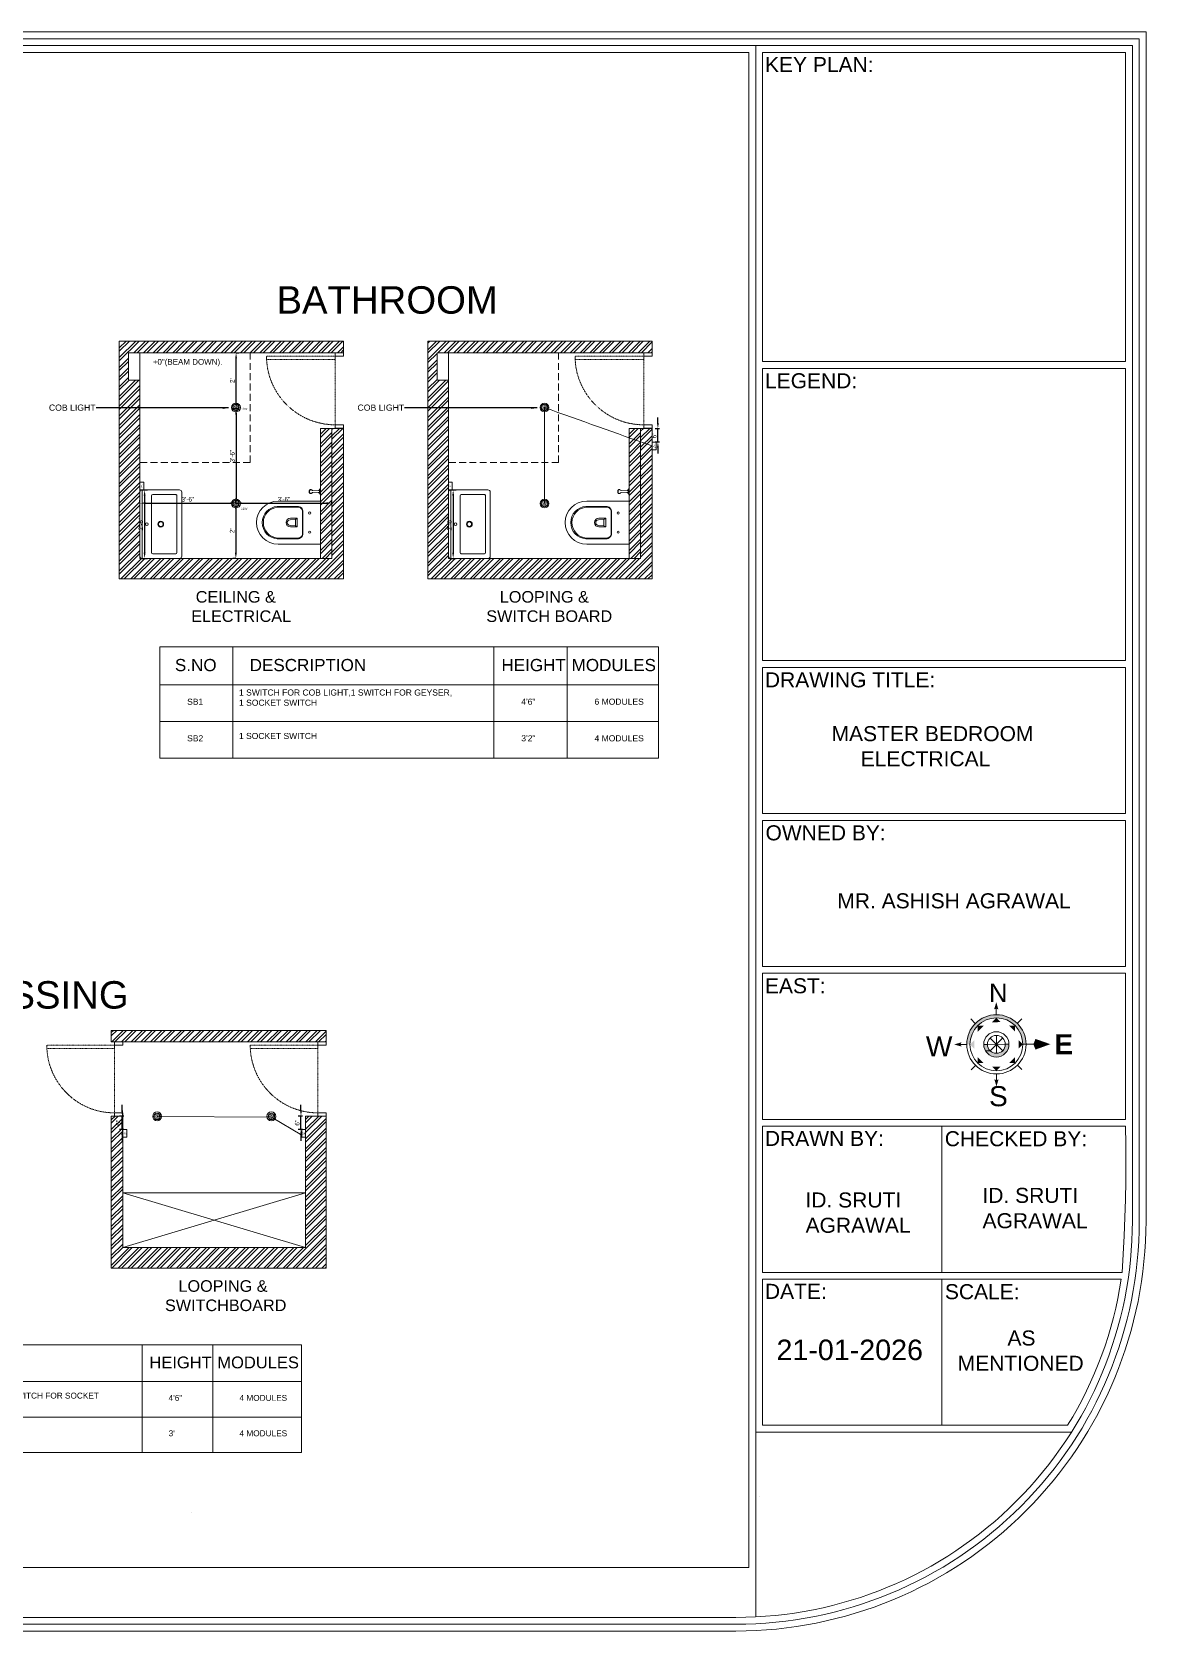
# Model space of a CAD drawing. Header units: inches. Extents: x 213 to 17763, y -4830 to 1802.
# Drawn here: x 4368 to 4856, y -1405 to -706 of the extents above; entities that cross this region are included whole.
import ezdxf

# ---------------------------------------------------------------- set-up
doc = ezdxf.new("R2010")
doc.units = ezdxf.units.IN
doc.header["$MEASUREMENT"] = 0
for name, pattern in [('ACAD_ISO02W100', [15, 12, -3]), ('AUDIT_D_060311083008-3', [0]), ('Center23.23', [1.798, 1, -0.043, 0.712, -0.043]), ('DASHED2', [0.375, 0.25, -0.125]), ('HIDDEN', [0.375, 0.25, -0.125])]:
    doc.linetypes.add(name, pattern=pattern)
for name, color, linetype in [('.', 30, 'Continuous'), ('A-DOOR', 251, 'AUDIT_D_060311083008-3'), ('A-Door-Frame', 1, 'Continuous'), ('A-Door-Swing', 8, 'HIDDEN'), ('PDF2_0', 7, 'Continuous'), ('PDF2_MK. FURNITURE', 7, 'Continuous'), ('PDF2_MK. HATCH', 7, 'Continuous'), ('PDF2_Text', 1, 'Continuous'), ('PDF3_Text', 1, 'Continuous'), ('zas_Inferred_dashed_lines', 7, 'Continuous')]:
    doc.layers.add(name, color=color, linetype=linetype)
doc.layers.add('A- FURNITURE', color=8, linetype='Continuous', lineweight=9)
doc.layers.add('ROD', color=7, linetype='Continuous', lineweight=9)
doc.layers.add('PDF2_MK. KITCHEN ESSENTAILS', color=7, linetype='Continuous', true_color=0x767676)
doc.layers.add('PDF3_0', color=7, linetype='Continuous', true_color=0x929498)
doc.styles.add('_mm text style', font='arial.ttf')
doc.styles.add('PDF Arial', font='arial.ttf')
doc.styles.get("Standard").update_dxf_attribs({"font": 'arial.ttf'})
doc.dimstyles.new('ISO-25', dxfattribs={"dimtxt": 4.5, "dimasz": 2.5, "dimexe": 1.25, "dimexo": 0.625, "dimtad": 1, "dimdec": 0, "dimlunit": 4, "dimtxsty": 'Standard', "dimcen": 2.5, "dimadec": 0, "dimazin": 0, "dimtfac": 1, "dimtdec": 0, "dimtmove": 0, "dimatfit": 3, "dimfxl": 1, "dimarcsym": 0})
pattern_1 = [(45, (-1535.799, -4329.7677), (-2.1213203, 2.1213203), []), (45, (-1534.3847, -4329.7677), (-2.1213203, 2.1213203), [])]

# ---------------------------------------------------------------- blocks, each defined once
blk = doc.blocks.new('*U34')
at = {"layer": 'A-Door-Frame', "lineweight": 5}
for p, q in [((0, -100), (0, 0)), ((900, -100), (900, 0))]:
    blk.add_line(p, q, dxfattribs=at)
for points in [[(0, -100), (40, -100), (40, 0), (0, 0)], [(900, -100), (860, -100), (860, 0), (900, 0)]]:
    blk.add_lwpolyline(points, dxfattribs=at)
at = {"layer": 'A-Door-Swing', "linetype": 'DASHED2', "lineweight": 5}
blk.add_line((47, 0), (867, 0), dxfattribs=at)
blk.add_lwpolyline([(40, 0), (40, 820), (80, 820), (80, 0)], close=True, dxfattribs=at)
blk.add_arc((40, 0), 820, 360, 90, dxfattribs=at)
blk = doc.blocks.new('*D624')
at = {"color": 0, "linetype": 'ACAD_ISO02W100', "lineweight": -2, "transparency": 16777216}
for p, q in [((4455.79, -870.28), (4459.04, -870.28)), ((4457.79, -911.85), (4459.04, -911.85))]:
    blk.add_line(p, q, dxfattribs=at)
at = {"color": 0, "linetype": 'AUDIT_D_060311083008-3', "lineweight": -2, "transparency": 16777216}
blk.add_line((4457.79, -872.78), (4457.79, -909.35), dxfattribs=at)
at = {"color": 0, "transparency": 16777216}
for points in [[(4457.38, -872.78), (4458.21, -872.78), (4457.79, -870.28)], [(4457.38, -909.35), (4458.21, -909.35), (4457.79, -911.85)]]:
    blk.add_solid(points, dxfattribs=at)
at = {"layer": 'Defpoints', "color": 0, "transparency": 16777216}
for p in [(4453.73, -870.28), (4457.73, -911.85), (4457.79, -911.85)]:
    blk.add_point(p, dxfattribs=at)
at = {"color": 0, "lineweight": 5, "transparency": 16777216, "insert": (4456.15, -891.07), "char_height": 2, "attachment_point": 5, "rotation": 90}
blk.add_mtext('3\'-6"', dxfattribs=at)
blk = doc.blocks.new('*D622')
at = {"color": 0, "linetype": 'ACAD_ISO02W100', "lineweight": -2, "transparency": 16777216}
for p, q in [((4415.7, -911.65), (4415.7, -910.4)), ((4457.73, -911.65), (4457.73, -910.4))]:
    blk.add_line(p, q, dxfattribs=at)
at = {"color": 0, "linetype": 'AUDIT_D_060311083008-3', "lineweight": -2, "transparency": 16777216}
blk.add_line((4418.2, -911.65), (4455.23, -911.65), dxfattribs=at)
at = {"color": 0, "transparency": 16777216}
for points in [[(4418.2, -911.23), (4418.2, -912.06), (4415.7, -911.65)], [(4455.23, -911.23), (4455.23, -912.06), (4457.73, -911.65)]]:
    blk.add_solid(points, dxfattribs=at)
at = {"layer": 'Defpoints', "color": 0, "transparency": 16777216}
for p in [(4415.7, -911.65), (4457.73, -911.65), (4457.73, -911.85)]:
    blk.add_point(p, dxfattribs=at)
at = {"color": 0, "lineweight": 5, "transparency": 16777216, "insert": (4436.71, -910), "char_height": 2, "attachment_point": 5}
blk.add_mtext('3\'-6"', dxfattribs=at)
blk = doc.blocks.new('*D623')
at = {"color": 0, "linetype": 'ACAD_ISO02W100', "lineweight": -2, "transparency": 16777216}
for p, q in [((4457.73, -911.65), (4457.73, -910.4)), ((4499.75, -911.65), (4499.75, -910.4))]:
    blk.add_line(p, q, dxfattribs=at)
at = {"color": 0, "linetype": 'AUDIT_D_060311083008-3', "lineweight": -2, "transparency": 16777216}
blk.add_line((4460.23, -911.65), (4497.25, -911.65), dxfattribs=at)
at = {"color": 0, "transparency": 16777216}
for points in [[(4460.23, -911.23), (4460.23, -912.06), (4457.73, -911.65)], [(4497.25, -911.23), (4497.25, -912.06), (4499.75, -911.65)]]:
    blk.add_solid(points, dxfattribs=at)
at = {"layer": 'Defpoints', "color": 0, "transparency": 16777216}
for p in [(4457.73, -911.85), (4499.75, -911.65), (4499.75, -911.65)]:
    blk.add_point(p, dxfattribs=at)
at = {"color": 0, "lineweight": 5, "transparency": 16777216, "insert": (4478.74, -910), "char_height": 2, "attachment_point": 5}
blk.add_mtext('3\'-6"', dxfattribs=at)
blk = doc.blocks.new('*D625')
at = {"color": 0, "linetype": 'ACAD_ISO02W100', "lineweight": -2, "transparency": 16777216}
for p, q in [((4416.33, -905.9), (4419.02, -905.9)), ((4416.33, -935.85), (4419.02, -935.85))]:
    blk.add_line(p, q, dxfattribs=at)
at = {"color": 0, "linetype": 'AUDIT_D_060311083008-3', "lineweight": -2, "transparency": 16777216}
blk.add_line((4417.77, -908.4), (4417.77, -933.35), dxfattribs=at)
at = {"color": 0, "transparency": 16777216}
for points in [[(4417.35, -908.4), (4418.18, -908.4), (4417.77, -905.9)], [(4417.35, -933.35), (4418.18, -933.35), (4417.77, -935.85)]]:
    blk.add_solid(points, dxfattribs=at)
at = {"layer": 'Defpoints', "color": 0, "transparency": 16777216}
for p in [(4415.7, -905.9), (4415.7, -935.85), (4417.77, -935.85)]:
    blk.add_point(p, dxfattribs=at)
at = {"color": 0, "lineweight": 5, "transparency": 16777216, "insert": (4416.12, -920.87), "char_height": 2, "attachment_point": 5, "rotation": 90}
blk.add_mtext('2\'-6"', dxfattribs=at)
blk = doc.blocks.new('*D626')
at = {"color": 0, "linetype": 'ACAD_ISO02W100', "lineweight": -2, "transparency": 16777216}
for p, q in [((4457.79, -845.85), (4459.04, -845.85)), ((4455.79, -870.28), (4459.04, -870.28))]:
    blk.add_line(p, q, dxfattribs=at)
at = {"color": 0, "linetype": 'AUDIT_D_060311083008-3', "lineweight": -2, "transparency": 16777216}
blk.add_line((4457.79, -867.78), (4457.79, -848.35), dxfattribs=at)
at = {"color": 0, "transparency": 16777216}
for points in [[(4457.38, -848.35), (4458.21, -848.35), (4457.79, -845.85)], [(4457.38, -867.78), (4458.21, -867.78), (4457.79, -870.28)]]:
    blk.add_solid(points, dxfattribs=at)
at = {"layer": 'Defpoints', "color": 0, "transparency": 16777216}
for p in [(4457.69, -845.85), (4457.79, -845.85), (4453.73, -870.28)]:
    blk.add_point(p, dxfattribs=at)
at = {"color": 0, "lineweight": 5, "transparency": 16777216, "insert": (4456.17, -858.07), "char_height": 2, "attachment_point": 5, "rotation": 90}
blk.add_mtext("2'", dxfattribs=at)
blk = doc.blocks.new('*D627')
at = {"color": 0, "linetype": 'ACAD_ISO02W100', "lineweight": -2, "transparency": 16777216}
for p, q in [((4457.69, -911.65), (4458.94, -911.65)), ((4457.69, -935.85), (4456.44, -935.85))]:
    blk.add_line(p, q, dxfattribs=at)
at = {"color": 0, "linetype": 'AUDIT_D_060311083008-3', "lineweight": -2, "transparency": 16777216}
blk.add_line((4457.69, -914.15), (4457.69, -933.35), dxfattribs=at)
at = {"color": 0, "transparency": 16777216}
for points in [[(4457.28, -914.15), (4458.11, -914.15), (4457.69, -911.65)], [(4457.28, -933.35), (4458.11, -933.35), (4457.69, -935.85)]]:
    blk.add_solid(points, dxfattribs=at)
at = {"layer": 'Defpoints', "color": 0, "transparency": 16777216}
for p in [(4457.69, -911.65), (4457.69, -935.85), (4457.73, -935.85)]:
    blk.add_point(p, dxfattribs=at)
at = {"color": 0, "lineweight": 5, "transparency": 16777216, "insert": (4456.06, -923.75), "char_height": 2, "attachment_point": 5, "rotation": 90}
blk.add_mtext("2'", dxfattribs=at)
blk = doc.blocks.new('*D628')
at = {"color": 0, "linetype": 'ACAD_ISO02W100', "lineweight": -2, "transparency": 16777216}
for p, q in [((4551.33, -905.9), (4554.02, -905.9)), ((4551.33, -935.85), (4554.02, -935.85))]:
    blk.add_line(p, q, dxfattribs=at)
at = {"color": 0, "linetype": 'AUDIT_D_060311083008-3', "lineweight": -2, "transparency": 16777216}
blk.add_line((4552.77, -908.4), (4552.77, -933.35), dxfattribs=at)
at = {"color": 0, "transparency": 16777216}
for points in [[(4552.35, -908.4), (4553.18, -908.4), (4552.77, -905.9)], [(4552.35, -933.35), (4553.18, -933.35), (4552.77, -935.85)]]:
    blk.add_solid(points, dxfattribs=at)
at = {"layer": 'Defpoints', "color": 0, "transparency": 16777216}
for p in [(4550.7, -905.9), (4550.7, -935.85), (4552.77, -935.85)]:
    blk.add_point(p, dxfattribs=at)
at = {"color": 0, "lineweight": 5, "transparency": 16777216, "insert": (4551.12, -920.87), "char_height": 2, "attachment_point": 5, "rotation": 90}
blk.add_mtext('2\'-6"', dxfattribs=at)
blk = doc.blocks.new('*D629')
at = {"color": 0, "linetype": 'AUDIT_D_060311083008-3', "lineweight": -2, "transparency": 16777216}
for p, q in [((4642.33, -876.62), (4642.33, -874.12)), ((4642.33, -884.93), (4642.33, -879.12)), ((4642.33, -887.43), (4642.33, -889.93))]:
    blk.add_line(p, q, dxfattribs=at)
at = {"color": 0, "linetype": 'ACAD_ISO02W100', "lineweight": -2, "transparency": 16777216}
for p, q in [((4643, -879.12), (4641.08, -879.12)), ((4643, -884.93), (4641.08, -884.93))]:
    blk.add_line(p, q, dxfattribs=at)
at = {"color": 0, "transparency": 16777216}
for points in [[(4641.91, -876.62), (4642.75, -876.62), (4642.33, -879.12)], [(4641.91, -887.43), (4642.75, -887.43), (4642.33, -884.93)]]:
    blk.add_solid(points, dxfattribs=at)
at = {"layer": 'Defpoints', "color": 0, "transparency": 16777216}
for p in [(4642.33, -879.12), (4643.63, -879.12), (4643.63, -884.93)]:
    blk.add_point(p, dxfattribs=at)
at = {"color": 0, "lineweight": 5, "transparency": 16777216, "insert": (4640.68, -882.03), "char_height": 2, "attachment_point": 5, "rotation": 90}
blk.add_mtext('6"', dxfattribs=at)
blk = doc.blocks.new('wb18.')
at = {"color": 0, "lineweight": 5}
for p, q in [((-13.85, 0), (13.85, 0)), ((-14.85, -1), (14.85, -1)), ((-14.85, -17.11), (-14.85, -1)), ((-12.795, -15.555), (-12.795, -5.555)), ((-12.295, -5.055), (12.295, -5.055)), ((12.795, -5.555), (12.795, -15.555)), ((14.85, -1), (14.85, -17.11)), ((13.85, -18.11), (-13.85, -18.11)), ((12.295, -16.055), (-12.295, -16.055))]:
    blk.add_line(p, q, dxfattribs=at)
for centre, radius in [((0, -3.027), 0.586), ((0, -9.055), 1.25), ((0, -9.055), 1)]:
    blk.add_circle(centre, radius, dxfattribs=at)
for centre, radius, start, end in [((13.85, -1), 1, 360, 90), ((-13.85, -1), 1, 90, 180), ((-12.295, -5.555), 0.5, 90, 180), ((12.295, -5.555), 0.5, 360, 90), ((-13.85, -17.11), 1, 180, 270), ((-12.295, -15.555), 0.5, 180, 270), ((12.295, -15.555), 0.5, 270, 0), ((13.85, -17.11), 1, 270, 0)]:
    blk.add_arc(centre, radius, start, end, dxfattribs=at)
blk = doc.blocks.new('wc4')
at = {"color": 0, "lineweight": 5}
for p, q in [((-7.08, 0), (-7.08, -13.97)), ((-7.08, 0), (7.08, 0)), ((7.08, 0), (7.08, -13.97)), ((-1.05, -8.29), (-1.43, -7.67)), ((1.05, -8.29), (1.43, -7.67))]:
    blk.add_line(p, q, dxfattribs=at)
for points in [[(5.33, -7.55, 0.414214), (3.58, -5.8), (-3.59, -5.8, 0.414214), (-5.34, -7.55), (-5.34, -14.24, 0.929975), (5.33, -14.24)], [(5.08, -7.43, 0.414214), (3.58, -5.93), (-3.59, -5.93, 0.414214), (-5.08, -7.43), (-5.08, -14.1, 0.928337), (5.08, -14.1)], [(-1.43, -9.93), (-1.43, -7.67), (1.43, -7.67), (1.43, -9.93, -1)], [(-0.93, -10.05), (-1.05, -8.29), (1.05, -8.29), (0.93, -10.05, -1)]]:
    blk.add_lwpolyline(points, format="xyb", close=True, dxfattribs=at)
for centre in [(-3.15, -3.62), (3.15, -3.62)]:
    blk.add_circle(centre, 0.366, dxfattribs=at)
blk.add_arc((0, -13.97), 7.09, 180, 0, dxfattribs=at)
blk = doc.blocks.new('*D635')
at = {"color": 0, "linetype": 'AUDIT_D_060311083008-3', "lineweight": -2, "transparency": 16777216}
for p, q in [((4486.17, -1177.4), (4486.17, -1174.9)), ((4486.17, -1185.71), (4486.17, -1179.9)), ((4486.17, -1188.21), (4486.17, -1190.71))]:
    blk.add_line(p, q, dxfattribs=at)
at = {"color": 0, "linetype": 'ACAD_ISO02W100', "lineweight": -2, "transparency": 16777216}
for p, q in [((4486.85, -1179.9), (4484.92, -1179.9)), ((4486.85, -1185.71), (4484.92, -1185.71))]:
    blk.add_line(p, q, dxfattribs=at)
at = {"color": 0, "transparency": 16777216}
for points in [[(4485.76, -1177.4), (4486.59, -1177.4), (4486.17, -1179.9)], [(4485.76, -1188.21), (4486.59, -1188.21), (4486.17, -1185.71)]]:
    blk.add_solid(points, dxfattribs=at)
at = {"layer": 'Defpoints', "color": 0, "transparency": 16777216}
for p in [(4486.17, -1179.9), (4487.47, -1179.9), (4487.47, -1185.71)]:
    blk.add_point(p, dxfattribs=at)
at = {"color": 0, "lineweight": 5, "transparency": 16777216, "insert": (4484.53, -1182.8), "char_height": 2, "attachment_point": 5, "rotation": 90}
blk.add_mtext('6"', dxfattribs=at)
blk = doc.blocks.new('*D709')
at = {"color": 0, "linetype": 'AUDIT_D_060311083008-3', "lineweight": -2, "transparency": 16777216}
for p, q in [((4407.97, -1177.4), (4407.97, -1174.9)), ((4407.97, -1185.71), (4407.97, -1179.9)), ((4407.97, -1188.21), (4407.97, -1190.71))]:
    blk.add_line(p, q, dxfattribs=at)
at = {"color": 0, "linetype": 'ACAD_ISO02W100', "lineweight": -2, "transparency": 16777216}
for p, q in [((4408.64, -1179.9), (4406.72, -1179.9)), ((4408.64, -1185.71), (4406.72, -1185.71))]:
    blk.add_line(p, q, dxfattribs=at)
at = {"color": 0, "transparency": 16777216}
for points in [[(4407.55, -1177.4), (4408.38, -1177.4), (4407.97, -1179.9)], [(4407.55, -1188.21), (4408.38, -1188.21), (4407.97, -1185.71)]]:
    blk.add_solid(points, dxfattribs=at)
at = {"layer": 'Defpoints', "color": 0, "transparency": 16777216}
for p in [(4407.97, -1179.9), (4409.27, -1179.9), (4409.27, -1185.71)]:
    blk.add_point(p, dxfattribs=at)
at = {"color": 0, "lineweight": 5, "transparency": 16777216, "insert": (4406.32, -1182.8), "char_height": 2, "attachment_point": 5, "rotation": 90}
blk.add_mtext('6"', dxfattribs=at)

msp = doc.modelspace()

# ---------------------------------------------------------------- hatches: boundary and pattern name
at = {"layer": '.', "lineweight": 5}
h = msp.add_hatch(dxfattribs=at)
h.set_pattern_fill('ANSI32', color=1, scale=8)
h.set_pattern_definition(pattern_1)
h.paths.add_polyline_path([(4415.7, -875.87), (4415.7, -857.85), (4410.7, -857.85), (4410.7, -845.85), (4415.7, -845.85), (4504.83, -845.85), (4504.83, -840.77), (4406.7, -840.77), (4406.7, -944.85), (4504.83, -944.85), (4504.83, -878.95), (4499.75, -878.95), (4499.75, -935.85), (4415.7, -935.85)])
h = msp.add_hatch(dxfattribs=at)
h.set_pattern_fill('ANSI32', color=1, scale=8)
h.set_pattern_definition(pattern_1)
h.paths.add_polyline_path([(4550.7, -875.87), (4550.7, -857.85), (4545.7, -857.85), (4545.7, -845.85), (4550.7, -845.85), (4639.83, -845.85), (4639.83, -840.77), (4541.7, -840.77), (4541.7, -944.85), (4639.83, -944.85), (4639.83, -878.95), (4634.75, -878.95), (4634.75, -935.85), (4550.7, -935.85)])
h = msp.add_hatch(dxfattribs=at)
h.set_pattern_fill('ANSI32', color=1, scale=8)
h.set_pattern_definition([(45, (-211.299, -4238.3484), (-2.1213203, 2.1213203), []), (45, (-209.8847, -4238.3484), (-2.1213203, 2.1213203), [])])
h.paths.add_polyline_path([(4499.75, -878.95), (4494.75, -878.95), (4494.75, -935.85), (4499.75, -935.85)])
h = msp.add_hatch(dxfattribs=at)
h.set_pattern_fill('ANSI32', color=1, scale=8)
h.set_pattern_definition([(45, (-76.299, -4238.3484), (-2.1213203, 2.1213203), []), (45, (-74.8847, -4238.3484), (-2.1213203, 2.1213203), [])])
h.paths.add_polyline_path([(4634.75, -878.95), (4629.75, -878.95), (4629.75, -935.85), (4634.75, -935.85)])
h = msp.add_hatch(dxfattribs=at)
h.set_pattern_fill('ANSI32', color=1, scale=8)
h.set_pattern_definition([(45, (778.6474, -2417.484), (-2.1213203, 2.1213203), []), (45, (780.0616, -2417.484), (-2.1213203, 2.1213203), [])])
h.paths.add_polyline_path([(4408.2, -1213.4), (4408.2, -1179.9), (4404.59, -1179.9), (4403.2, -1179.9), (4403.2, -1246.4), (4497.2, -1246.4), (4497.2, -1237.4), (4497.2, -1179.9), (4493.59, -1179.9), (4488.2, -1179.9), (4488.2, -1237.4), (4408.2, -1237.4)])
h.paths.add_polyline_path([(4497.2, -1142.4), (4403.2, -1142.4), (4403.2, -1147.4), (4497.2, -1147.4)])
at = {"lineweight": 5}
h = msp.add_hatch(dxfattribs=at)
h.set_pattern_fill('AR-SAND', color=5, scale=0.2)
h.set_pattern_definition([(37.5, (-121481.8046, -239190.95534), (-0.01259867162, 0.3853647538), [0, -0.304, 0, -0.34, 0, -0.325]), (7.5, (-121481.8046, -239190.95534), (0.3539553411, 0.564429213), [0, -0.164, 0, -0.274, 0, -0.105]), (327.5, (-121482.0506, -239190.95534), (0.62282837235, 0.0011318107), [0, -0.1, 0, -0.36, 0, -0.47]), (317.5, (-121482.0506, -239190.95534), (0.6012253209, 0.175535113), [0, -0.05, 0, -0.236, 0, -0.27])])
h.paths.add_polyline_path([(4459.15, -869.85, -1), (4456.3, -869.85, -1)])
h = msp.add_hatch(dxfattribs=at)
h.set_pattern_fill('AR-SAND', color=5, scale=0.2)
h.set_pattern_definition([(37.5, (-121346.8046, -239190.95534), (-0.01259867162, 0.3853647538), [0, -0.304, 0, -0.34, 0, -0.325]), (7.5, (-121346.8046, -239190.95534), (0.3539553411, 0.564429213), [0, -0.164, 0, -0.274, 0, -0.105]), (327.5, (-121347.0506, -239190.95534), (0.62282837235, 0.0011318107), [0, -0.1, 0, -0.36, 0, -0.47]), (317.5, (-121347.0506, -239190.95534), (0.6012253209, 0.175535113), [0, -0.05, 0, -0.236, 0, -0.27])])
h.paths.add_polyline_path([(4594.15, -869.85, -1), (4591.3, -869.85, -1)])
h = msp.add_hatch(dxfattribs=at)
h.set_pattern_fill('AR-SAND', color=5, scale=0.2)
h.set_pattern_definition([(37.5, (-121481.8046, -239232.95534), (-0.01259867162, 0.3853647538), [0, -0.304, 0, -0.34, 0, -0.325]), (7.5, (-121481.8046, -239232.95534), (0.3539553411, 0.564429213), [0, -0.164, 0, -0.274, 0, -0.105]), (327.5, (-121482.0506, -239232.95534), (0.62282837235, 0.0011318107), [0, -0.1, 0, -0.36, 0, -0.47]), (317.5, (-121482.0506, -239232.95534), (0.6012253209, 0.175535113), [0, -0.05, 0, -0.236, 0, -0.27])])
h.paths.add_polyline_path([(4459.15, -911.85, -1), (4456.3, -911.85, -1)])
h = msp.add_hatch(dxfattribs=at)
h.set_pattern_fill('AR-SAND', color=5, scale=0.2)
h.set_pattern_definition([(37.5, (-121346.8046, -239232.95534), (-0.01259867162, 0.3853647538), [0, -0.304, 0, -0.34, 0, -0.325]), (7.5, (-121346.8046, -239232.95534), (0.3539553411, 0.564429213), [0, -0.164, 0, -0.274, 0, -0.105]), (327.5, (-121347.0506, -239232.95534), (0.62282837235, 0.0011318107), [0, -0.1, 0, -0.36, 0, -0.47]), (317.5, (-121347.0506, -239232.95534), (0.6012253209, 0.175535113), [0, -0.05, 0, -0.236, 0, -0.27])])
h.paths.add_polyline_path([(4594.15, -911.85, -1), (4591.3, -911.85, -1)])
h = msp.add_hatch(dxfattribs=at)
h.set_pattern_fill('AR-SAND', color=5, scale=0.2)
h.set_pattern_definition([(37.5, (-121516.30112, -239501.0905), (-0.01259867162, 0.3853647538), [0, -0.304, 0, -0.34, 0, -0.325]), (7.5, (-121516.3011, -239501.0905), (0.3539553411, 0.564429213), [0, -0.164, 0, -0.274, 0, -0.105]), (327.5, (-121516.54712, -239501.0905), (0.62282837235, 0.0011318107), [0, -0.1, 0, -0.36, 0, -0.47]), (317.5, (-121516.5471, -239501.0905), (0.6012253209, 0.175535113), [0, -0.05, 0, -0.236, 0, -0.27])])
h.paths.add_polyline_path([(4424.66, -1179.98, -1), (4421.8, -1179.98, -1)])
h = msp.add_hatch(dxfattribs=at)
h.set_pattern_fill('AR-SAND', color=5, scale=0.2)
h.set_pattern_definition([(37.5, (-121466.30112, -239501.0905), (-0.01259867162, 0.3853647538), [0, -0.304, 0, -0.34, 0, -0.325]), (7.5, (-121466.3011, -239501.0905), (0.3539553411, 0.564429213), [0, -0.164, 0, -0.274, 0, -0.105]), (327.5, (-121466.54712, -239501.0905), (0.62282837235, 0.0011318107), [0, -0.1, 0, -0.36, 0, -0.47]), (317.5, (-121466.5471, -239501.0905), (0.6012253209, 0.175535113), [0, -0.05, 0, -0.236, 0, -0.27])])
h.paths.add_polyline_path([(4474.66, -1179.98, -1), (4471.8, -1179.98, -1)])
at = {"layer": 'PDF2_0', "lineweight": 5, "transparency": 33554559}
for points in [[(4790.38, -1132.77), (4791.3, -1133.22), (4790.36, -1129.98), (4789.43, -1133.22)], [(4814.02, -1148.4), (4807.54, -1146.11), (4806.61, -1148.43), (4807.54, -1150.75)], [(4774.7, -1148.5), (4775.15, -1147.58), (4771.93, -1148.53), (4775.17, -1149.43)], [(4795.94, -1148.45), (4794.32, -1148.45), (4794.27, -1149.08), (4794.25, -1149.18), (4794.15, -1149.68), (4794.05, -1149.9), (4793.9, -1150.25), (4793.7, -1150.57), (4793.6, -1150.77), (4793.2, -1151.22), (4793.2, -1151.25), (4792.73, -1151.65), (4792.4, -1151.85), (4792.2, -1151.97), (4791.63, -1152.19), (4791.03, -1152.34), (4790.53, -1152.39), (4790.41, -1152.39), (4789.81, -1152.34), (4789.21, -1152.19), (4788.64, -1151.97), (4788.46, -1151.87), (4788.11, -1151.65), (4787.64, -1151.25), (4787.24, -1150.77), (4787.14, -1150.6), (4786.92, -1150.25), (4786.77, -1149.93), (4786.69, -1149.7), (4786.54, -1149.1), (4786.49, -1148.48), (4784.87, -1148.48), (4784.9, -1149.1), (4784.92, -1149.2), (4785.02, -1149.7), (4785.05, -1149.93), (4785.17, -1150.25), (4785.3, -1150.6), (4785.37, -1150.77), (4785.62, -1151.25), (4785.87, -1151.65), (4786.02, -1151.87), (4786.12, -1151.97), (4786.32, -1152.19), (4786.44, -1152.34), (4786.49, -1152.39), (4787.02, -1152.87), (4787.04, -1152.87), (4787.64, -1153.27), (4787.64, -1153.29), (4788.29, -1153.59), (4788.31, -1153.59), (4788.96, -1153.82), (4788.99, -1153.84), (4789.68, -1153.97), (4789.71, -1153.97), (4790.43, -1154.02), (4791.11, -1153.97), (4791.16, -1153.97), (4791.83, -1153.84), (4791.85, -1153.82), (4792.5, -1153.59), (4792.55, -1153.59), (4793.17, -1153.29), (4793.2, -1153.27), (4793.77, -1152.87), (4793.8, -1152.87), (4794.32, -1152.39), (4794.35, -1152.39), (4794.37, -1152.34), (4794.5, -1152.19), (4794.72, -1151.97), (4794.82, -1151.85), (4794.95, -1151.65), (4795.22, -1151.25), (4795.22, -1151.22), (4795.54, -1150.57), (4795.64, -1150.25), (4795.77, -1149.9), (4795.82, -1149.68), (4795.92, -1149.18), (4795.92, -1149.08)], [(4790.46, -1164.19), (4789.53, -1163.71), (4790.46, -1166.96), (4791.38, -1163.71)]]:
    msp.add_hatch(color=256, dxfattribs=at).paths.add_polyline_path(points)
h = msp.add_hatch(color=256, dxfattribs=at)
h.paths.add_polyline_path([(4778.86, -1148.5), (4780.71, -1150.35), (4780.71, -1146.66)])
h.paths.add_polyline_path([(4791.5, -1135.54), (4790.38, -1135.51), (4789.36, -1135.54), (4789.24, -1135.56), (4788.21, -1135.69), (4788.11, -1135.71), (4787.09, -1135.94), (4787.02, -1135.96), (4786.02, -1136.26), (4785.94, -1136.29), (4784.97, -1136.71), (4784.9, -1136.74), (4784.52, -1136.91), (4784.45, -1136.96), (4784.45, -1136.99), (4783.9, -1137.26), (4783.72, -1137.36), (4783.18, -1137.71), (4782.95, -1137.86), (4782.58, -1138.16), (4782.05, -1138.56), (4781.93, -1138.66), (4781.28, -1139.28), (4781.21, -1139.33), (4780.63, -1139.95), (4780.46, -1140.15), (4780.03, -1140.7), (4779.76, -1141.05), (4779.46, -1141.52), (4779.16, -1142.02), (4778.96, -1142.42), (4778.64, -1143.02), (4778.51, -1143.34), (4778.21, -1144.07), (4778.14, -1144.32), (4777.87, -1145.14), (4777.84, -1145.34), (4777.64, -1146.26), (4777.62, -1146.39), (4777.49, -1147.38), (4777.49, -1147.43), (4777.44, -1148.5), (4778.86, -1148.5), (4778.91, -1147.43), (4778.91, -1147.38), (4779.04, -1146.39), (4779.09, -1146.26), (4779.29, -1145.34), (4779.36, -1145.14), (4779.64, -1144.32), (4779.74, -1144.07), (4780.06, -1143.34), (4780.23, -1143.02), (4780.58, -1142.42), (4780.86, -1142.02), (4781.18, -1141.52), (4781.56, -1141.05), (4781.85, -1140.7), (4782.6, -1139.95), (4783.35, -1139.33), (4783.43, -1139.28), (4784.3, -1138.66), (4784.5, -1138.56), (4785.25, -1138.16), (4785.87, -1137.86), (4786.22, -1137.71), (4787.22, -1137.36), (4787.69, -1137.26), (4788.26, -1137.13), (4789.31, -1136.99), (4789.43, -1136.96), (4790.38, -1136.91), (4791.45, -1136.96), (4792.5, -1137.11), (4792.98, -1137.23), (4793.55, -1137.36), (4794.55, -1137.68), (4794.87, -1137.83), (4795.54, -1138.11), (4796.24, -1138.51), (4796.47, -1138.63), (4797.34, -1139.23), (4797.39, -1139.28), (4798.16, -1139.93), (4798.36, -1140.1), (4798.93, -1140.68), (4799.21, -1141), (4799.61, -1141.5), (4799.93, -1141.95), (4800.21, -1142.37), (4800.56, -1142.97), (4800.73, -1143.29), (4801.05, -1144.02), (4801.18, -1144.27), (4801.45, -1145.09), (4801.73, -1146.19), (4801.75, -1146.31), (4801.9, -1147.31), (4801.9, -1147.38), (4801.95, -1148.43), (4801.95, -1148.45), (4803.37, -1148.43), (4803.32, -1147.38), (4803.32, -1147.31), (4803.2, -1146.31), (4803.17, -1146.19), (4802.97, -1145.29), (4802.92, -1145.09), (4802.67, -1144.27), (4802.57, -1144.02), (4802.3, -1143.29), (4802.15, -1142.97), (4801.85, -1142.37), (4801.63, -1141.95), (4801.33, -1141.5), (4801, -1141), (4800.75, -1140.68), (4800.33, -1140.1), (4800.16, -1139.93), (4799.56, -1139.28), (4799.51, -1139.23), (4798.86, -1138.63), (4798.71, -1138.51), (4798.21, -1138.11), (4797.81, -1137.83), (4797.61, -1137.68), (4797.06, -1137.36), (4796.86, -1137.23), (4796.64, -1137.11), (4796.37, -1136.96), (4796.29, -1136.91), (4795.92, -1136.74), (4795.87, -1136.71), (4794.87, -1136.29), (4794.82, -1136.26), (4793.8, -1135.96), (4793.72, -1135.94), (4792.68, -1135.71), (4792.63, -1135.69), (4791.55, -1135.56)])

# ---------------------------------------------------------------- linework, layer by layer
at = {"lineweight": 5}
for p, q in [((4406.7, -944.85), (4406.7, -840.77)), ((4406.7, -840.77), (4504.83, -840.77)), ((4415.7, -845.85), (4504.83, -845.85)), ((4504.83, -845.85), (4504.83, -840.77)), ((4541.7, -944.85), (4541.7, -840.77)), ((4541.7, -840.77), (4639.83, -840.77)), ((4550.7, -845.85), (4639.83, -845.85)), ((4639.83, -845.85), (4639.83, -840.77)), ((4415.7, -875.87), (4415.7, -857.85)), ((4550.7, -875.87), (4550.7, -857.85)), ((4415.7, -935.85), (4415.7, -875.87)), ((4494.75, -935.85), (4494.75, -878.95)), ((4499.75, -878.95), (4494.75, -878.95)), ((4499.75, -935.85), (4499.75, -878.95)), ((4504.83, -878.95), (4499.75, -878.95)), ((4504.83, -944.85), (4504.83, -878.95)), ((4550.7, -935.85), (4550.7, -875.87)), ((4629.75, -935.85), (4629.75, -878.95)), ((4634.75, -878.95), (4629.75, -878.95)), ((4634.75, -935.85), (4634.75, -878.95)), ((4639.83, -878.95), (4634.75, -878.95)), ((4639.83, -944.85), (4639.83, -878.95)), ((4406.7, -944.85), (4504.83, -944.85)), ((4541.7, -944.85), (4639.83, -944.85)), ((4642.64, -974.5), (4424.36, -974.5)), ((4424.36, -974.5), (4424.36, -991.19)), ((4456.4, -974.5), (4456.4, -1023.23)), ((4570.55, -974.5), (4570.55, -1023.23)), ((4602.59, -974.5), (4602.59, -1023.23)), ((4642.64, -974.5), (4642.64, -1023.23)), ((4424.36, -981.84), (4424.36, -1023.23)), ((4424.36, -991.19), (4642.64, -991.19)), ((4424.36, -1007.21), (4642.64, -1007.21)), ((4424.36, -1023.23), (4642.64, -1023.23)), ((4403.2, -1147.4), (4403.2, -1142.4)), ((4497.2, -1237.4), (4497.2, -1246.4)), ((4486.42, -1279.9), (4275.16, -1279.9)), ((4416.64, -1279.9), (4416.64, -1327.06)), ((4447.65, -1279.9), (4447.65, -1327.06)), ((4486.42, -1279.9), (4486.42, -1327.06)), ((4275.16, -1296.05), (4486.42, -1296.05)), ((4275.16, -1311.56), (4486.42, -1311.56)), ((4275.16, -1311.56), (4486.42, -1311.56)), ((4275.16, -1327.06), (4486.42, -1327.06))]:
    msp.add_line(p, q, dxfattribs=at)
at = {"linetype": 'DASHED2', "lineweight": 5}
for p, q in [((4410.7, -845.85), (4410.7, -857.85)), ((4415.7, -845.85), (4410.7, -845.85)), ((4415.7, -845.85), (4415.7, -857.85)), ((4545.7, -845.85), (4545.7, -857.85)), ((4550.7, -845.85), (4545.7, -845.85)), ((4550.7, -845.85), (4550.7, -857.85)), ((4415.7, -857.85), (4410.7, -857.85)), ((4550.7, -857.85), (4545.7, -857.85))]:
    msp.add_line(p, q, dxfattribs=at)
at = {"color": 254, "linetype": 'DASHED2', "lineweight": 5, "ltscale": 12}
for p, q in [((4463.89, -845.85), (4463.89, -893.9)), ((4598.89, -845.85), (4598.89, -893.9)), ((4463.89, -893.9), (4415.7, -893.9)), ((4598.89, -893.9), (4550.7, -893.9))]:
    msp.add_line(p, q, dxfattribs=at)
at = {"color": 1, "lineweight": 5}
for p, q in [((4592.73, -869.85), (4592.73, -911.85)), ((4423.23, -1179.98), (4473.23, -1180.27))]:
    msp.add_line(p, q, dxfattribs=at)
at = {"color": 3, "lineweight": 5}
msp.add_line((4473.23, -1180.27), (4486.51, -1188.21), dxfattribs=at)
at = {"color": 254, "lineweight": 5}
for p, q in [((4408.2, -1213.4), (4488.2, -1237.4)), ((4488.2, -1213.4), (4408.2, -1237.4))]:
    msp.add_line(p, q, dxfattribs=at)
at = {"color": 5, "lineweight": 5}
for points in [[(4639.83, -888.35), (4639.83, -884.93), (4641.51, -884.93), (4641.51, -888.35)], [(4415.7, -905.9), (4415.7, -902.48), (4417.39, -902.48), (4417.39, -905.9)], [(4550.7, -905.9), (4550.7, -902.48), (4552.39, -902.48), (4552.39, -905.9)], [(4408.3, -1189.13), (4408.3, -1185.71), (4409.99, -1185.71), (4409.99, -1189.13)], [(4486.51, -1189.13), (4486.51, -1185.71), (4488.2, -1185.71), (4488.2, -1189.13)]]:
    msp.add_lwpolyline(points, close=True, dxfattribs=at)
for centre, radius in [((4457.73, -869.85), 1.93), ((4457.73, -869.85), 1.43), ((4592.73, -869.85), 1.93), ((4592.73, -869.85), 1.43), ((4457.73, -911.85), 1.93), ((4457.73, -911.85), 1.43), ((4592.73, -911.85), 1.93), ((4592.73, -911.85), 1.43), ((4423.23, -1179.98), 1.93), ((4423.23, -1179.98), 1.43), ((4473.23, -1179.98), 1.93), ((4473.23, -1179.98), 1.43)]:
    msp.add_circle(centre, radius, dxfattribs=at)
at = {"color": 3, "lineweight": 5}
msp.add_spline([(4592.73, -869.85), (4639.83, -886.64)], degree=3, dxfattribs=at)
at = {"layer": 'PDF2_0', "lineweight": 5}
for points in [[(4676.48, -1405.18), (3869.12, -1405.18), (3869.12, -705.5), (4855.88, -705.5), (4855.88, -1225.78, -0.414214)], [(4821.6, -1315.16), (4688.15, -1315.16), (4688.15, -1251.23), (4845.01, -1251.23, -0.100864)]]:
    msp.add_lwpolyline(points, format="xyb", close=True, dxfattribs=at)
for points in [[(4676.48, -1402.21), (3872.08, -1402.21), (3872.08, -708.47), (4852.92, -708.47), (4852.92, -1225.78, -0.414214), (4676.48, -1402.21)], [(4676.48, -1399.22), (3875.08, -1399.22), (3875.08, -711.46), (4849.92, -711.46), (4849.92, -1225.78, -0.414214), (4676.48, -1399.22)]]:
    msp.add_lwpolyline(points, format="xyb", dxfattribs=at)
for points in [[(3878.07, -714.45), (4682.17, -714.45), (4682.17, -1377.4), (3878.07, -1377.4)], [(4688.15, -714.45), (4846.93, -714.45), (4846.93, -849.69), (4688.15, -849.69)], [(4688.15, -852.69), (4846.93, -852.69), (4846.93, -980.55), (4688.15, -980.55)], [(4688.15, -983.54), (4846.93, -983.54), (4846.93, -1047.47), (4688.15, -1047.47)], [(4688.15, -1050.46), (4846.93, -1050.46), (4846.93, -1114.39), (4688.15, -1114.39)], [(4688.15, -1117.39), (4846.93, -1117.39), (4846.93, -1181.32), (4688.15, -1181.32)], [(4846.93, -1184.31), (4688.15, -1184.31), (4688.15, -1248.24), (4845.44, -1248.24), (4845.96, -1240.26), (4846.36, -1232.28), (4846.68, -1224.28), (4846.93, -1216.3), (4847.06, -1208.3), (4847.11, -1200.29), (4847.06, -1192.31)]]:
    msp.add_lwpolyline(points, close=True, dxfattribs=at)
for points in [[(4790.38, -1135.51), (4790.38, -1132.77)], [(4781.21, -1139.33), (4779.26, -1137.38)], [(4799.56, -1139.28), (4801.5, -1137.33)], [(4793.17, -1145.69), (4787.64, -1151.25)], [(4793.2, -1151.25), (4787.64, -1145.71)], [(4790.41, -1144.54), (4790.41, -1152.39)], [(4777.44, -1148.5), (4774.7, -1148.5)], [(4784.87, -1148.48), (4786.49, -1148.48), (4794.32, -1148.45), (4795.94, -1148.45)], [(4787.64, -1151.25), (4785.62, -1151.25), (4787.64, -1151.25)], [(4803.37, -1148.43), (4801.95, -1148.45)], [(4806.12, -1148.43), (4803.37, -1148.43), (4806.61, -1148.43)], [(4781.26, -1157.66), (4779.34, -1159.6)], [(4790.43, -1161.45), (4790.46, -1164.19)], [(4799.61, -1157.63), (4801.55, -1159.55)], [(4766.57, -1184.31), (4766.57, -1248.24)], [(4766.57, -1251.23), (4766.57, -1315.16)], [(4685.16, -1318.16), (4823.27, -1318.16)]]:
    msp.add_lwpolyline(points, dxfattribs=at)
for centre, radius in [((4790.42, -1148.47), 12.97), ((4790.42, -1148.47), 11.56), ((4790.4, -1148.48), 5.54), ((4790.41, -1148.47), 3.92)]:
    msp.add_circle(centre, radius, dxfattribs=at)
for start, end in [(0, 1.759553279988484e-06), (269.9999982404402, 270)]:
    msp.add_arc((4676.47, -1225.76), 179.41, start, end, dxfattribs=at)
at = {"layer": 'PDF2_0', "lineweight": 5, "transparency": 33554559}
for points in [[(4782.23, -1140.33), (4782.23, -1142.94), (4784.85, -1140.33)], [(4790.38, -1136.91), (4788.54, -1138.78), (4792.23, -1138.76)], [(4798.56, -1140.28), (4795.94, -1140.3), (4798.56, -1142.89)], [(4801.95, -1148.45), (4800.11, -1146.61), (4800.11, -1150.3)], [(4782.25, -1156.66), (4784.87, -1156.66), (4782.25, -1154.04)], [(4798.61, -1156.61), (4798.59, -1154.02), (4795.99, -1156.63)], [(4790.43, -1160.02), (4792.28, -1158.18), (4788.59, -1158.18)]]:
    msp.add_solid(points, dxfattribs=at)
at = {"layer": 'PDF2_MK. FURNITURE', "lineweight": 5}
msp.add_lwpolyline([(4686.86, -1346.46), (4686.86, -1346.53)], dxfattribs=at)
at = {"layer": 'PDF2_MK. HATCH', "lineweight": 5}
msp.add_lwpolyline([(4685.16, -711.46), (4685.16, -1398.99)], dxfattribs=at)
at = {"layer": 'PDF2_MK. KITCHEN ESSENTAILS', "lineweight": 5}
msp.add_lwpolyline([(3878.07, -1377.4), (4682.17, -1377.4), (4682.17, -714.45), (3878.07, -714.45)], close=True, dxfattribs=at)
at = {"layer": 'PDF3_0', "color": 254, "lineweight": 5}
for points in [[(4491.21, -906.12, -0.144297), (4490.88, -905.94, 0.095032), (4490.67, -905.77, 0.130986), (4490.41, -905.71, 0.130986), (4490.14, -905.77, 0.106533), (4489.92, -905.96, 0.083894), (4489.79, -906.24, 0.072753), (4489.74, -906.58, 0.072753), (4489.78, -906.94, 0.083894), (4489.91, -907.21, 0.106533), (4490.16, -907.41, 0.130986), (4490.41, -907.48, 0.130986), (4490.67, -907.42, 0.095032), (4490.86, -907.23, -0.144297), (4491.22, -907.07), (4494.32, -906.91)], [(4494.32, -905.72), (4494.32, -907.42, 0.257222), (4494.75, -907.85), (4494.75, -905.3)], [(4626.21, -906.12, -0.144297), (4625.88, -905.94, 0.095032), (4625.67, -905.77, 0.130986), (4625.41, -905.71, 0.130986), (4625.14, -905.77, 0.106533), (4624.92, -905.96, 0.083894), (4624.79, -906.24, 0.072753), (4624.74, -906.58, 0.072753), (4624.78, -906.94, 0.083894), (4624.91, -907.21, 0.106533), (4625.16, -907.41, 0.130986), (4625.41, -907.48, 0.130986), (4625.67, -907.42, 0.095032), (4625.86, -907.23, -0.144297), (4626.22, -907.07), (4629.32, -906.91)], [(4629.32, -905.72), (4629.32, -907.42, 0.257222), (4629.75, -907.85), (4629.75, -905.3)]]:
    msp.add_lwpolyline(points, format="xyb", dxfattribs=at)
for points in [[(4494.32, -906.26), (4491.22, -906.09)], [(4629.32, -906.26), (4626.22, -906.09)]]:
    msp.add_lwpolyline(points, dxfattribs=at)
for centre, radius, start, end in [((4491.1, -906.58), 1.19, 144.47572, 215.52428), ((4494.3, -906.38), 0.453, 88.23672, 161.46056), ((4494.3, -906.81), 0.453, 198.53944, 271.76328), ((4494.91, -905.92), 0.619, 106.14992, 163.85008), ((4626.1, -906.58), 1.19, 144.47572, 215.52428), ((4629.3, -906.38), 0.453, 88.23672, 161.46056), ((4629.3, -906.81), 0.453, 198.53944, 271.76328), ((4629.91, -905.92), 0.619, 106.14992, 163.85008)]:
    msp.add_arc(centre, radius, start, end, dxfattribs=at)
at = {"layer": 'PDF3_0', "color": 7, "lineweight": 5}
msp.add_arc((4438.37, -1226.84), 126.67, 269.9999995148019, 270, dxfattribs=at)
at = {"layer": 'ROD', "lineweight": 5}
for p, q in [((4403.2, -1142.4), (4497.2, -1142.4)), ((4403.2, -1147.4), (4497.2, -1147.4)), ((4497.2, -1147.4), (4497.2, -1142.4)), ((4403.2, -1179.9), (4403.2, -1246.4)), ((4408.2, -1179.9), (4408.2, -1237.4)), ((4488.2, -1237.4), (4488.2, -1179.9)), ((4497.2, -1237.4), (4497.2, -1179.9)), ((4497.2, -1246.4), (4403.2, -1246.4))]:
    msp.add_line(p, q, dxfattribs=at)
at = {"layer": 'ROD', "color": 254, "lineweight": 5}
for p, q in [((4488.2, -1213.4), (4408.2, -1213.4)), ((4488.2, -1237.4), (4488.2, -1213.4))]:
    msp.add_line(p, q, dxfattribs=at)
at = {"layer": 'ROD', "color": 250, "lineweight": 5}
for p, q in [((4408.2, -1213.4), (4408.2, -1237.4)), ((4408.2, -1237.4), (4488.2, -1237.4))]:
    msp.add_line(p, q, dxfattribs=at)
at = {"layer": 'ROD', "lineweight": 5}
for points in [[(4408.2, -1179.9), (4403.2, -1179.9)], [(4497.2, -1179.9), (4488.2, -1179.9)]]:
    msp.add_lwpolyline(points, dxfattribs=at)
at = {"layer": 'zas_Inferred_dashed_lines', "color": 0, "linetype": 'Center23.23', "lineweight": 5, "ltscale": 117.984186}
for p, q in [((4499.75, -935.85), (4415.7, -935.85)), ((4634.75, -935.85), (4550.7, -935.85))]:
    msp.add_line(p, q, dxfattribs=at)

# ---------------------------------------------------------------- block references
at = {"layer": 'A- FURNITURE', "color": 254, "lineweight": 5}
for name, p, xscale, yscale, zscale, rotation in [('wb18.', (4415.7, -920.85), 1.010101010101045, 1.010101010101045, 1.010101010101045, 90.00153061048195), ('wb18.', (4550.7, -920.85), 1.010101010101045, 1.010101010101045, 1.010101010101045, 90.00153061048195), ('wc4', (4494.75, -920.18), -1.329534662868032, 1.329534662868033, 1.329534662868033, 270.0015306104823), ('wc4', (4629.75, -920.18), -1.329534662868032, 1.329534662868033, 1.329534662868033, 270.0015306104823)]:
    msp.add_blockref(name, p, dxfattribs=dict(at, xscale=xscale, yscale=yscale, zscale=zscale, rotation=rotation))
at = {"layer": 'A-DOOR', "lineweight": 5, "rotation": 90}
for p, xscale, yscale, zscale in [((4501.16, -845.85), -0.03666666666666651, 0.03666666666666651, 0.03666666666666651), ((4636.16, -845.85), -0.03666666666666651, 0.03666666666666651, 0.03666666666666651), ((4404.59, -1147.4), -0.03611111111109516, 0.03611111111109516, 0.03611111111109516), ((4493.59, -1147.4), -0.03611111111109516, 0.03611111111109516, 0.03611111111109516)]:
    msp.add_blockref('*U34', p, dxfattribs=dict(at, xscale=xscale, yscale=yscale, zscale=zscale))

# ---------------------------------------------------------------- texts
at = {"lineweight": 5, "char_height": 2.715, "width": 64.865, "attachment_point": 1, "style": '_mm text style'}
for insert in [(4375.9, -868.51), (4510.9, -868.51)]:
    msp.add_mtext('COB LIGHT', dxfattribs=dict(at, insert=insert))
at = {"lineweight": 5, "attachment_point": 1}
for s, width, gutter_width, heights, insert, char_height in [('S.NO', 10.6808, 1.34, [0], (4431.03, -979.84), 5.34), ('DESCRIPTION', 10.6808, 1.34, [0], (4463.74, -979.84), 5.3404), ('HEIGHT', 10.6808, 1.34, [0], (4573.89, -979.84), 5.34), ('MODULES', 10.6808, 1.34, [0], (4604.59, -979.84), 5.34), ('1 SWITCH FOR COB LIGHT,1 SWITCH FOR GEYSER,\\P1 SOCKET SWITCH ', 116.6026, 1.34, [8.01], (4459.07, -993.19, -1.34), 2.6702), ('SB1', 10.6808, 1.34, [0], (4436.37, -997.2), 2.67), ('4\'6"', 10.6808, 1.34, [0], (4582.57, -997.2), 2.67), ('6 MODULES', 23.3938, 1.34, [0], (4614.61, -997.2), 2.67), ('SB2', 10.6808, 1.34, [0], (4436.37, -1013.22), 2.67), ('1 SOCKET SWITCH', 210.9085, 1.34, [8.01], (4459.04, -1012.2, -1.34), 2.6702), ('3\'2"', 10.6808, 1.34, [0], (4582.57, -1013.22), 2.67), ('4 MODULES', 23.3938, 1.34, [0], (4614.61, -1013.22), 2.67), ('HEIGHT', 10.3366, 1.29, [0], (4419.87, -1285.07), 5.168), ('MODULES', 10.3366, 1.29, [0], (4449.59, -1285.07), 5.168), ('1 SWITCH FOR COB LIGHT,1 SWITCH FOR SOCKET', 204.1119, 1.29, [7.75], (4308.73, -1300.88, -1.29), 2.5842), ('4\'6"', 10.3366, 1.29, [0], (4428.27, -1301.87), 2.584), ('4 MODULES', 22.6399, 1.29, [0], (4459.28, -1301.87), 2.584), ("3'", 10.3366, 1.29, [0], (4428.27, -1317.37), 2.584), ('4 MODULES', 22.6399, 1.29, [0], (4459.28, -1317.37), 2.584)]:
    msp.add_mtext_dynamic_manual_height_columns(s, width=width, gutter_width=gutter_width, heights=heights, dxfattribs=dict(at, insert=insert, char_height=char_height))
at = {"layer": 'PDF2_Text', "color": 7, "lineweight": 5, "attachment_point": 7, "style": 'PDF Arial'}
for s, insert, char_height in [('KEY PLAN:', (4689.2, -723.05), 6.579), ('LEGEND:', (4689.2, -861.5), 6.579), ('DRAWING TITLE:', (4689.15, -992.35), 6.5786), ('MASTER BEDROOM\\P     ELECTRICAL  ', (4718.31, -1026.87), 6.5786), ('OWNED BY:', (4689.42, -1059.3), 6.579), ('MR. ASHISH AGRAWAL', (4720.84, -1089.05), 6.5786), ('EAST:', (4689.17, -1126.23), 6.579), ('DRAWN BY:', (4689.15, -1192.91), 6.579), ('CHECKED BY:', (4767.84, -1193.15), 6.5786), ('ID. SRUTI', (4706.9, -1219.95), 6.579), ('ID. SRUTI', (4784.32, -1217.93), 6.579), ('AGRAWAL', (4706.94, -1231.03), 6.579), ('AGRAWAL', (4784.36, -1229.02), 6.579), ('DATE:', (4689.15, -1259.84), 6.579), ('SCALE:', (4767.89, -1260.07), 6.579), ('21-01-2026', (4694.2, -1286.77), 8.971), ('AS', (4795.27, -1280.34), 6.579), ('MENTIONED', (4773.48, -1291.41), 6.579)]:
    msp.add_mtext(s, dxfattribs=dict(at, insert=insert, char_height=char_height))
for s, insert, char_height, rotation in [('N', (4787.22, -1129.98), 8, 0.1759), ('W', (4759.6, -1153.79), 8.8, 0.12089), ('{\\fArial|b1|i0|c0|p34;\\C240;\\c2367469;E}', (4815.78, -1152.84), 8.8009, 0.1759), ('S', (4787.22, -1175.69), 8.8, 0.1759)]:
    msp.add_mtext(s, dxfattribs=dict(at, insert=insert, char_height=char_height, rotation=rotation))
at = {"layer": 'PDF3_Text', "lineweight": 5, "style": 'PDF Arial'}
for s, width, gutter_width, heights, insert, char_height, attachment_point in [('BATHROOM', 114.7518, 49.21, [0], (4475.46, -828.92), 12, 7), ('+0"(BEAM DOWN).', 36.0927, 949.34, [2.27], (4451.79, -851.85), 2.4999, 9), ('    CEILING &\\P   ELECTRICAL', 114.7518, 49.21, [0], (4432.27, -963.72), 5.0688, 7), ('   LOOPING &\\PSWITCH BOARD', 114.7518, 49.21, [0], (4567.27, -963.72), 5.0688, 7), ('DRESSING', 114.7518, 49.21, [0], (4323.25, -1133), 12, 7), ('   LOOPING & \\PSWITCHBOARD', 114.7518, 49.21, [0], (4426.7, -1265.27), 5.0688, 7)]:
    msp.add_mtext_dynamic_manual_height_columns(s, width=width, gutter_width=gutter_width, heights=heights, dxfattribs=dict(at, insert=insert, char_height=char_height, attachment_point=attachment_point))
at = {"layer": 'PDF3_Text', "lineweight": 5, "char_height": 1, "attachment_point": 9, "style": 'PDF Arial'}
for insert in [(4462.7, -870.96), (4462.7, -914.69)]:
    msp.add_mtext('12W', dxfattribs=dict(at, insert=insert))
at = {"layer": 'PDF3_Text', "lineweight": 5, "char_height": 0.4, "attachment_point": 9, "rotation": 90, "style": 'PDF Arial'}
for s, insert in [('SW1 \\P@4\'6"', (4641.29, -886.12)), ('SW2\\P@3\'6"', (4417.39, -903.6)), ('SW2\\P@3\'2"', (4552.39, -903.6)), ("SW2\\P@3'", (4409.76, -1186.9)), ('SW1\\P@4\'6"', (4487.97, -1186.9))]:
    msp.add_mtext(s, dxfattribs=dict(at, insert=insert))

# ---------------------------------------------------------------- dimensions: what is measured, and where the dimension line sits
at = {"lineweight": 5}
for base, p1, p2, picture, middle in [((4457.79, -845.85), (4453.73, -870.28), (4457.69, -845.85), '*D626', (4456.17, -858.07)), ((4457.79, -911.85), (4453.73, -870.28), (4457.73, -911.85), '*D624', (4456.15, -891.07)), ((4642.33, -879.12), (4643.63, -884.93), (4643.63, -879.12), '*D629', (4640.68, -882.03)), ((4417.77, -935.85), (4415.7, -905.9), (4415.7, -935.85), '*D625', (4416.12, -920.87)), ((4552.77, -935.85), (4550.7, -905.9), (4550.7, -935.85), '*D628', (4551.12, -920.87)), ((4457.69, -935.85), (4457.69, -911.65), (4457.73, -935.85), '*D627', (4456.06, -923.75)), ((4407.97, -1179.9), (4409.27, -1185.71), (4409.27, -1179.9), '*D709', (4406.32, -1182.8)), ((4486.17, -1179.9), (4487.47, -1185.71), (4487.47, -1179.9), '*D635', (4484.53, -1182.8))]:
    dim = msp.add_linear_dim(base=base, p1=p1, p2=p2, angle=90, dimstyle='ISO-25', override={"dimtxt": 2, "dimtmove": 1, "dimfxl": 2, "dimfxlon": 1, "dimarcsym": 2}, dxfattribs=at)
    dim.commit()
    dim.dimension.update_dxf_attribs({"geometry": picture, "text_midpoint": middle})
for base, p1, p2, picture, middle in [((4457.73, -911.65), (4415.7, -911.65), (4457.73, -911.85), '*D622', (4436.71, -910)), ((4499.75, -911.65), (4457.73, -911.85), (4499.75, -911.65), '*D623', (4478.74, -910))]:
    dim = msp.add_linear_dim(base=base, p1=p1, p2=p2, dimstyle='ISO-25', override={"dimtxt": 2, "dimtmove": 1, "dimfxl": 2, "dimfxlon": 1, "dimarcsym": 2}, dxfattribs=at)
    dim.commit()
    dim.dimension.update_dxf_attribs({"geometry": picture, "text_midpoint": middle})

# ---------------------------------------------------------------- leaders
for points in [[(4454.49, -870.02), (4396.54, -869.98)], [(4589.49, -870.02), (4531.54, -869.98)]]:
    msp.add_leader(points, dimstyle='ISO-25', override={"dimgap": 0.625, "dimtad": 0}, dxfattribs=at)

doc.saveas('drawing.dxf')
